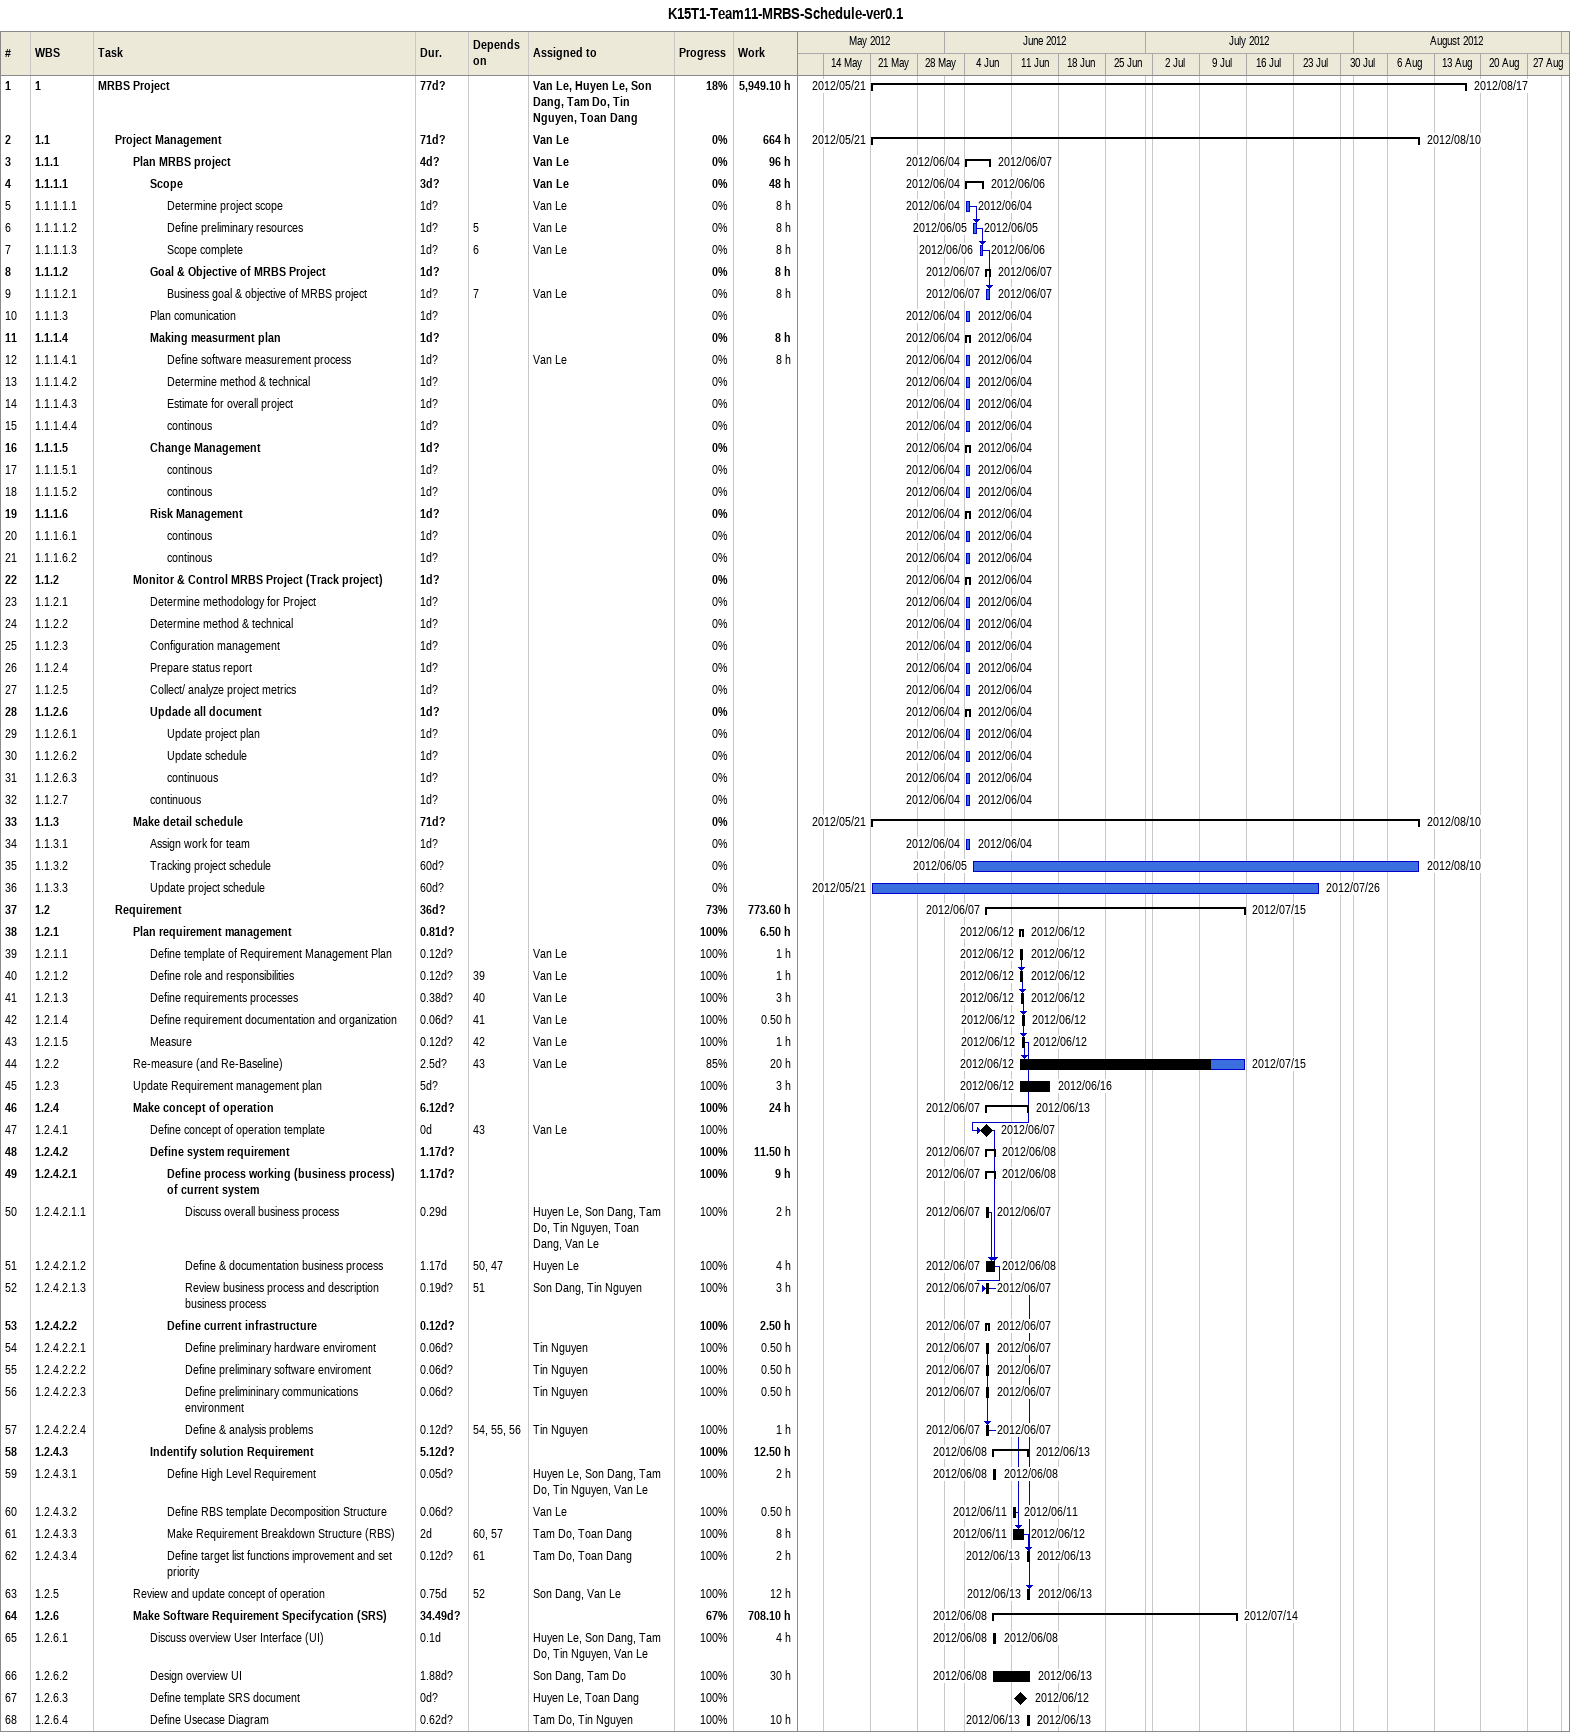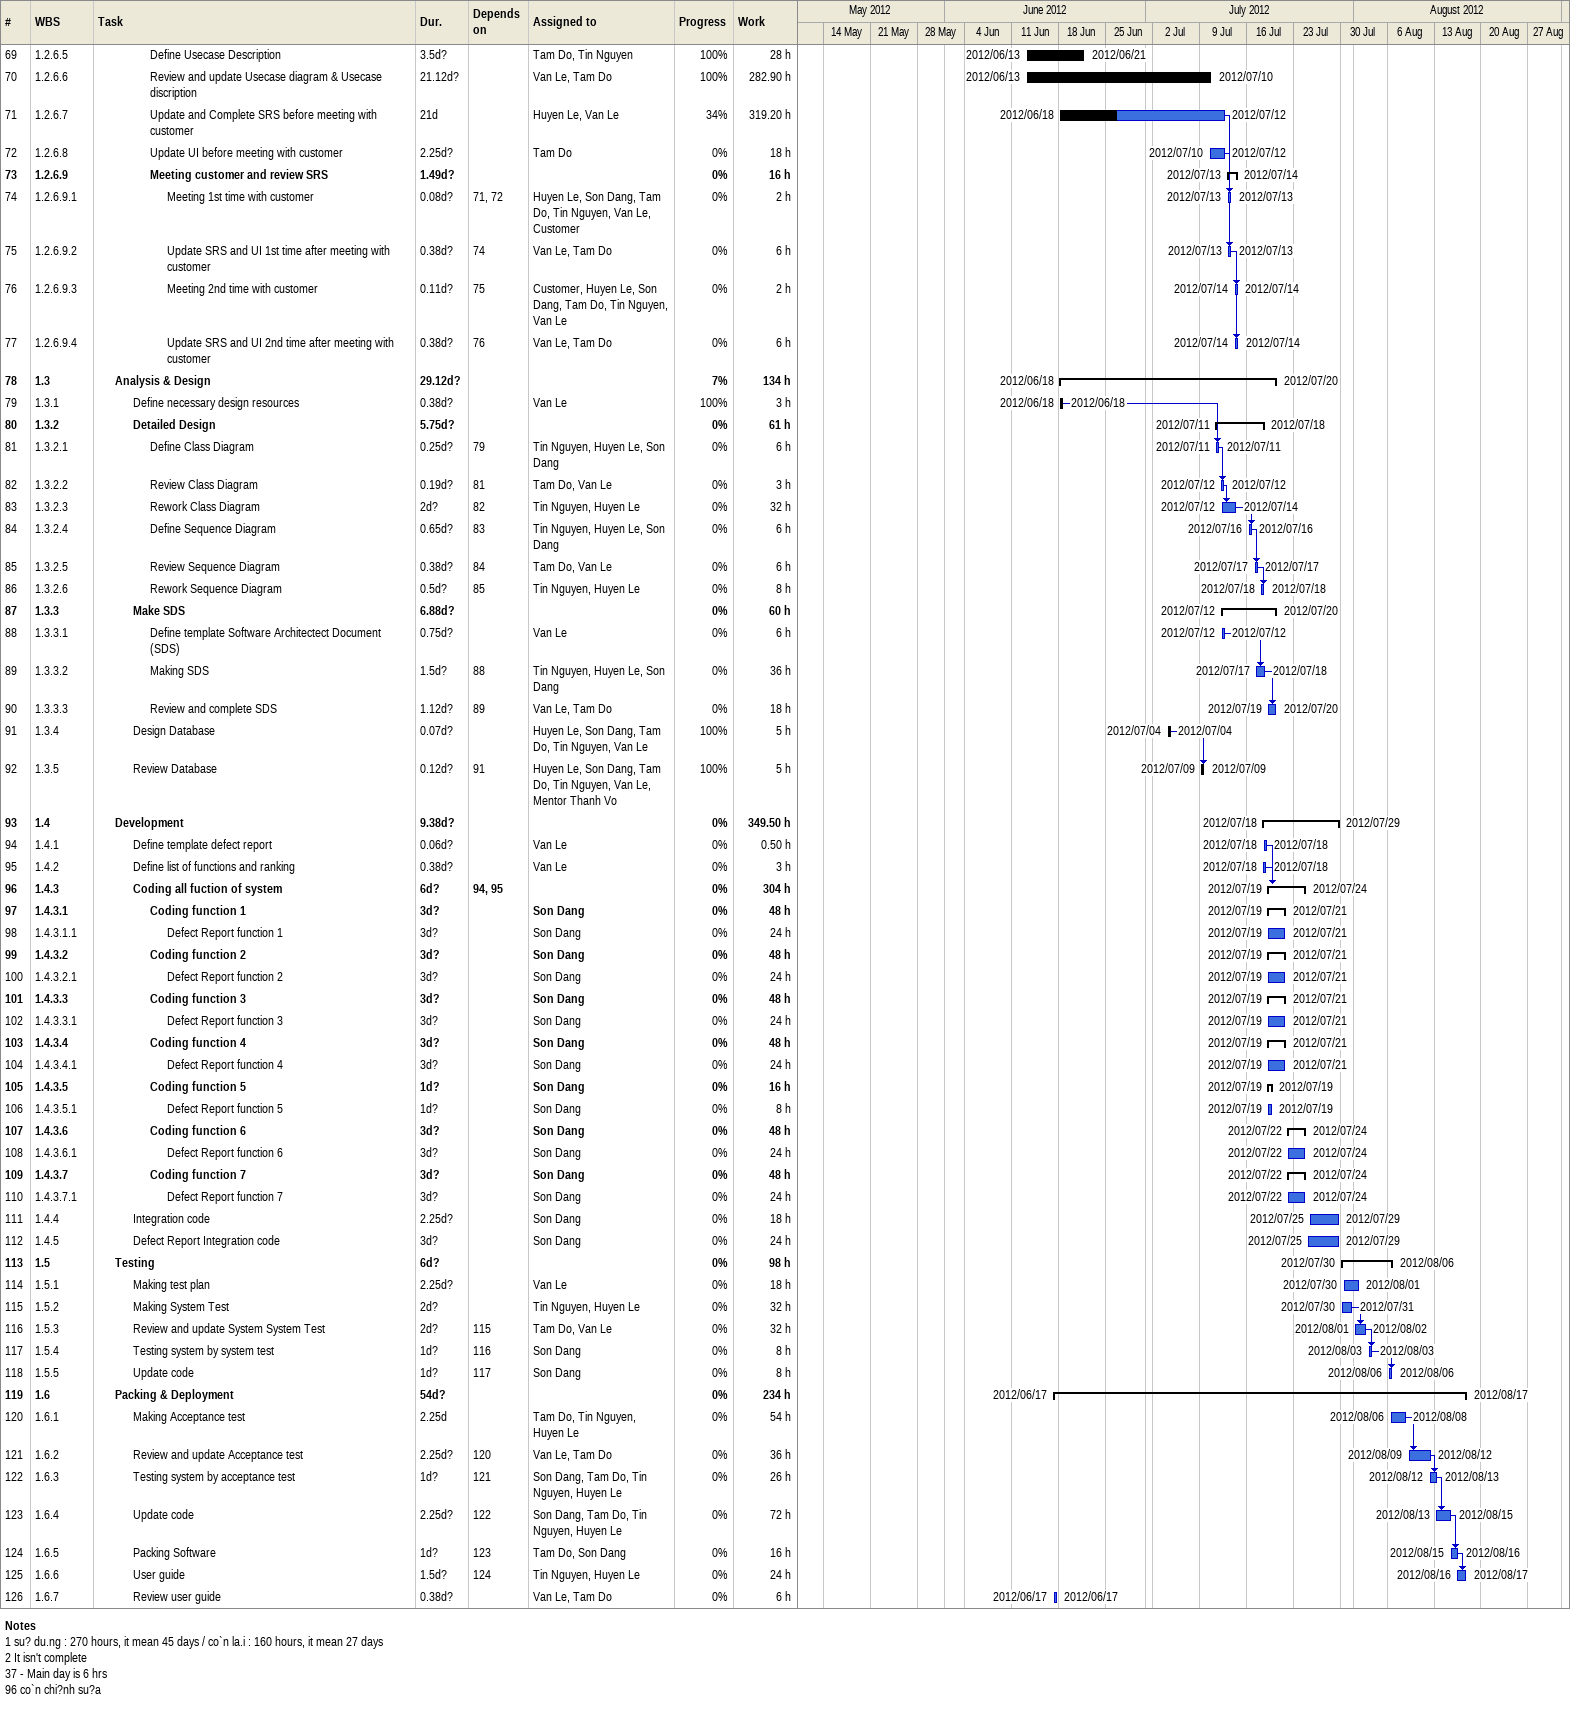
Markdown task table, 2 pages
K15T1-Team11-MRBS-Schedule-ver0.1

| ID | WBS | Task | Duration | Start | Finish | Predecessors | Resources | % complete | Work (h) |
|---|---|---|---|---|---|---|---|---|---|
| 1 | 1 | **MRBS Project** | 77d? | 2012-05-21 | 2012-08-17 |  | Van Le, Huyen Le, Son Dang, Tam Do, Tin Nguyen, Toan Dang | 18 | 5949.10 |
| 2 | 1.1 | **Project Management** | 71d? | 2012-05-21 | 2012-08-10 |  | Van Le | 0 | 664 |
| 3 | 1.1.1 | **Plan MRBS project** | 4d? | 2012-06-04 | 2012-06-07 |  | Van Le | 0 | 96 |
| 4 | 1.1.1.1 | **Scope** | 3d? | 2012-06-04 | 2012-06-06 |  | Van Le | 0 | 48 |
| 5 | 1.1.1.1.1 | Determine project scope | 1d? | 2012-06-04 | 2012-06-04 |  | Van Le | 0 | 8 |
| 6 | 1.1.1.1.2 | Define preliminary resources | 1d? | 2012-06-05 | 2012-06-05 | 5 | Van Le | 0 | 8 |
| 7 | 1.1.1.1.3 | Scope complete | 1d? | 2012-06-06 | 2012-06-06 | 6 | Van Le | 0 | 8 |
| 8 | 1.1.1.2 | **Goal & Objective of MRBS Project** | 1d? | 2012-06-07 | 2012-06-07 |  |  | 0 | 8 |
| 9 | 1.1.1.2.1 | Business goal & objective of MRBS project | 1d? | 2012-06-07 | 2012-06-07 | 7 | Van Le | 0 | 8 |
| 10 | 1.1.1.3 | Plan comunication | 1d? | 2012-06-04 | 2012-06-04 |  |  | 0 |  |
| 11 | 1.1.1.4 | **Making measurment plan** | 1d? | 2012-06-04 | 2012-06-04 |  |  | 0 | 8 |
| 12 | 1.1.1.4.1 | Define software measurement process | 1d? | 2012-06-04 | 2012-06-04 |  | Van Le | 0 | 8 |
| 13 | 1.1.1.4.2 | Determine method & technical | 1d? | 2012-06-04 | 2012-06-04 |  |  | 0 |  |
| 14 | 1.1.1.4.3 | Estimate for overall project | 1d? | 2012-06-04 | 2012-06-04 |  |  | 0 |  |
| 15 | 1.1.1.4.4 | continous | 1d? | 2012-06-04 | 2012-06-04 |  |  | 0 |  |
| 16 | 1.1.1.5 | **Change Management** | 1d? | 2012-06-04 | 2012-06-04 |  |  | 0 |  |
| 17 | 1.1.1.5.1 | continous | 1d? | 2012-06-04 | 2012-06-04 |  |  | 0 |  |
| 18 | 1.1.1.5.2 | continous | 1d? | 2012-06-04 | 2012-06-04 |  |  | 0 |  |
| 19 | 1.1.1.6 | **Risk Management** | 1d? | 2012-06-04 | 2012-06-04 |  |  | 0 |  |
| 20 | 1.1.1.6.1 | continous | 1d? | 2012-06-04 | 2012-06-04 |  |  | 0 |  |
| 21 | 1.1.1.6.2 | continous | 1d? | 2012-06-04 | 2012-06-04 |  |  | 0 |  |
| 22 | 1.1.2 | **Monitor & Control MRBS Project (Track project)** | 1d? | 2012-06-04 | 2012-06-04 |  |  | 0 |  |
| 23 | 1.1.2.1 | Determine methodology for Project | 1d? | 2012-06-04 | 2012-06-04 |  |  | 0 |  |
| 24 | 1.1.2.2 | Determine method & technical | 1d? | 2012-06-04 | 2012-06-04 |  |  | 0 |  |
| 25 | 1.1.2.3 | Configuration management | 1d? | 2012-06-04 | 2012-06-04 |  |  | 0 |  |
| 26 | 1.1.2.4 | Prepare status report | 1d? | 2012-06-04 | 2012-06-04 |  |  | 0 |  |
| 27 | 1.1.2.5 | Collect/ analyze project metrics | 1d? | 2012-06-04 | 2012-06-04 |  |  | 0 |  |
| 28 | 1.1.2.6 | **Updade all document** | 1d? | 2012-06-04 | 2012-06-04 |  |  | 0 |  |
| 29 | 1.1.2.6.1 | Update project plan | 1d? | 2012-06-04 | 2012-06-04 |  |  | 0 |  |
| 30 | 1.1.2.6.2 | Update schedule | 1d? | 2012-06-04 | 2012-06-04 |  |  | 0 |  |
| 31 | 1.1.2.6.3 | continuous | 1d? | 2012-06-04 | 2012-06-04 |  |  | 0 |  |
| 32 | 1.1.2.7 | continuous | 1d? | 2012-06-04 | 2012-06-04 |  |  | 0 |  |
| 33 | 1.1.3 | **Make detail schedule** | 71d? | 2012-05-21 | 2012-08-10 |  |  | 0 |  |
| 34 | 1.1.3.1 | Assign work for team | 1d? | 2012-06-04 | 2012-06-04 |  |  | 0 |  |
| 35 | 1.1.3.2 | Tracking project schedule | 60d? | 2012-06-05 | 2012-08-10 |  |  | 0 |  |
| 36 | 1.1.3.3 | Update project schedule | 60d? | 2012-05-21 | 2012-07-26 |  |  | 0 |  |
| 37 | 1.2 | **Requirement** | 36d? | 2012-06-07 | 2012-07-15 |  |  | 73 | 773.60 |
| 38 | 1.2.1 | **Plan requirement management** | 0.81d? | 2012-06-12 | 2012-06-12 |  |  | 100 | 6.50 |
| 39 | 1.2.1.1 | Define template of Requirement Management Plan | 0.12d? | 2012-06-12 | 2012-06-12 |  | Van Le | 100 | 1 |
| 40 | 1.2.1.2 | Define role and responsibilities | 0.12d? | 2012-06-12 | 2012-06-12 | 39 | Van Le | 100 | 1 |
| 41 | 1.2.1.3 | Define requirements processes | 0.38d? | 2012-06-12 | 2012-06-12 | 40 | Van Le | 100 | 3 |
| 42 | 1.2.1.4 | Define requirement documentation and organization | 0.06d? | 2012-06-12 | 2012-06-12 | 41 | Van Le | 100 | 0.50 |
| 43 | 1.2.1.5 | Measure | 0.12d? | 2012-06-12 | 2012-06-12 | 42 | Van Le | 100 | 1 |
| 44 | 1.2.2 | Re-measure (and Re-Baseline) | 2.5d? | 2012-06-12 | 2012-07-15 | 43 | Van Le | 85 | 20 |
| 45 | 1.2.3 | Update Requirement management plan | 5d? | 2012-06-12 | 2012-06-16 |  |  | 100 | 3 |
| 46 | 1.2.4 | **Make concept of operation** | 6.12d? | 2012-06-07 | 2012-06-13 |  |  | 100 | 24 |
| 47 | 1.2.4.1 | Define concept of operation template | 0d | 2012-06-07 | 2012-06-07 | 43 | Van Le | 100 |  |
| 48 | 1.2.4.2 | **Define system requirement** | 1.17d? | 2012-06-07 | 2012-06-08 |  |  | 100 | 11.50 |
| 49 | 1.2.4.2.1 | **Define process working (business process) of current system** | 1.17d? | 2012-06-07 | 2012-06-08 |  |  | 100 | 9 |
| 50 | 1.2.4.2.1.1 | Discuss overall business process | 0.29d | 2012-06-07 | 2012-06-07 |  | Huyen Le, Son Dang, Tam Do, Tin Nguyen, Toan Dang, Van Le | 100 | 2 |
| 51 | 1.2.4.2.1.2 | Define & documentation business process | 1.17d | 2012-06-07 | 2012-06-08 | 50, 47 | Huyen Le | 100 | 4 |
| 52 | 1.2.4.2.1.3 | Review business process and description business process | 0.19d? | 2012-06-07 | 2012-06-07 | 51 | Son Dang, Tin Nguyen | 100 | 3 |
| 53 | 1.2.4.2.2 | **Define current infrastructure** | 0.12d? | 2012-06-07 | 2012-06-07 |  |  | 100 | 2.50 |
| 54 | 1.2.4.2.2.1 | Define preliminary hardware enviroment | 0.06d? | 2012-06-07 | 2012-06-07 |  | Tin Nguyen | 100 | 0.50 |
| 55 | 1.2.4.2.2.2 | Define preliminary software enviroment | 0.06d? | 2012-06-07 | 2012-06-07 |  | Tin Nguyen | 100 | 0.50 |
| 56 | 1.2.4.2.2.3 | Define prelimininary communications environment | 0.06d? | 2012-06-07 | 2012-06-07 |  | Tin Nguyen | 100 | 0.50 |
| 57 | 1.2.4.2.2.4 | Define & analysis problems | 0.12d? | 2012-06-07 | 2012-06-07 | 54, 55, 56 | Tin Nguyen | 100 | 1 |
| 58 | 1.2.4.3 | **Indentify solution Requirement** | 5.12d? | 2012-06-08 | 2012-06-13 |  |  | 100 | 12.50 |
| 59 | 1.2.4.3.1 | Define High Level Requirement | 0.05d? | 2012-06-08 | 2012-06-08 |  | Huyen Le, Son Dang, Tam Do, Tin Nguyen, Van Le | 100 | 2 |
| 60 | 1.2.4.3.2 | Define RBS template Decomposition Structure | 0.06d? | 2012-06-11 | 2012-06-11 |  | Van Le | 100 | 0.50 |
| 61 | 1.2.4.3.3 | Make Requirement Breakdown Structure (RBS) | 2d | 2012-06-11 | 2012-06-12 | 60, 57 | Tam Do, Toan Dang | 100 | 8 |
| 62 | 1.2.4.3.4 | Define target list functions improvement and set priority | 0.12d? | 2012-06-13 | 2012-06-13 | 61 | Tam Do, Toan Dang | 100 | 2 |
| 63 | 1.2.5 | Review and update concept of operation | 0.75d | 2012-06-13 | 2012-06-13 | 52 | Son Dang, Van Le | 100 | 12 |
| 64 | 1.2.6 | **Make Software Requirement Specifycation (SRS)** | 34.49d? | 2012-06-08 | 2012-07-14 |  |  | 67 | 708.10 |
| 65 | 1.2.6.1 | Discuss overview User Interface (UI) | 0.1d | 2012-06-08 | 2012-06-08 |  | Huyen Le, Son Dang, Tam Do, Tin Nguyen, Van Le | 100 | 4 |
| 66 | 1.2.6.2 | Design overview UI | 1.88d? | 2012-06-08 | 2012-06-13 |  | Son Dang, Tam Do | 100 | 30 |
| 67 | 1.2.6.3 | Define template SRS document | 0d? | 2012-06-12 | 2012-06-12 |  | Huyen Le, Toan Dang | 100 |  |
| 68 | 1.2.6.4 | Define Usecase Diagram | 0.62d? | 2012-06-13 | 2012-06-13 |  | Tam Do, Tin Nguyen | 100 | 10 |
| 69 | 1.2.6.5 | Define Usecase Description | 3.5d? | 2012-06-13 | 2012-06-21 |  | Tam Do, Tin Nguyen | 100 | 28 |
| 70 | 1.2.6.6 | Review and update Usecase diagram & Usecase discription | 21.12d? | 2012-06-13 | 2012-07-10 |  | Van Le, Tam Do | 100 | 282.90 |
| 71 | 1.2.6.7 | Update and Complete SRS before meeting with customer | 21d | 2012-06-18 | 2012-07-12 |  | Huyen Le, Van Le | 34 | 319.20 |
| 72 | 1.2.6.8 | Update UI before meeting with customer | 2.25d? | 2012-07-10 | 2012-07-12 |  | Tam Do | 0 | 18 |
| 73 | 1.2.6.9 | **Meeting customer and review SRS** | 1.49d? | 2012-07-13 | 2012-07-14 |  |  | 0 | 16 |
| 74 | 1.2.6.9.1 | Meeting 1st time with customer | 0.08d? | 2012-07-13 | 2012-07-13 | 71, 72 | Huyen Le, Son Dang, Tam Do, Tin Nguyen, Van Le, Customer | 0 | 2 |
| 75 | 1.2.6.9.2 | Update SRS and UI 1st time after meeting with customer | 0.38d? | 2012-07-13 | 2012-07-13 | 74 | Van Le, Tam Do | 0 | 6 |
| 76 | 1.2.6.9.3 | Meeting 2nd time with customer | 0.11d? | 2012-07-14 | 2012-07-14 | 75 | Customer, Huyen Le, Son Dang, Tam Do, Tin Nguyen, Van Le | 0 | 2 |
| 77 | 1.2.6.9.4 | Update SRS and UI 2nd time after meeting with customer | 0.38d? | 2012-07-14 | 2012-07-14 | 76 | Van Le, Tam Do | 0 | 6 |
| 78 | 1.3 | **Analysis & Design** | 29.12d? | 2012-06-18 | 2012-07-20 |  |  | 7 | 134 |
| 79 | 1.3.1 | Define necessary design resources | 0.38d? | 2012-06-18 | 2012-06-18 |  | Van Le | 100 | 3 |
| 80 | 1.3.2 | **Detailed Design** | 5.75d? | 2012-07-11 | 2012-07-18 |  |  | 0 | 61 |
| 81 | 1.3.2.1 | Define Class Diagram | 0.25d? | 2012-07-11 | 2012-07-11 | 79 | Tin Nguyen, Huyen Le, Son Dang | 0 | 6 |
| 82 | 1.3.2.2 | Review Class Diagram | 0.19d? | 2012-07-12 | 2012-07-12 | 81 | Tam Do, Van Le | 0 | 3 |
| 83 | 1.3.2.3 | Rework Class Diagram | 2d? | 2012-07-12 | 2012-07-14 | 82 | Tin Nguyen, Huyen Le | 0 | 32 |
| 84 | 1.3.2.4 | Define Sequence Diagram | 0.65d? | 2012-07-16 | 2012-07-16 | 83 | Tin Nguyen, Huyen Le, Son Dang | 0 | 6 |
| 85 | 1.3.2.5 | Review Sequence Diagram | 0.38d? | 2012-07-17 | 2012-07-17 | 84 | Tam Do, Van Le | 0 | 6 |
| 86 | 1.3.2.6 | Rework Sequence Diagram | 0.5d? | 2012-07-18 | 2012-07-18 | 85 | Tin Nguyen, Huyen Le | 0 | 8 |
| 87 | 1.3.3 | **Make SDS** | 6.88d? | 2012-07-12 | 2012-07-20 |  |  | 0 | 60 |
| 88 | 1.3.3.1 | Define template Software Architectect Document (SDS) | 0.75d? | 2012-07-12 | 2012-07-12 |  | Van Le | 0 | 6 |
| 89 | 1.3.3.2 | Making SDS | 1.5d? | 2012-07-17 | 2012-07-18 | 88 | Tin Nguyen, Huyen Le, Son Dang | 0 | 36 |
| 90 | 1.3.3.3 | Review and complete SDS | 1.12d? | 2012-07-19 | 2012-07-20 | 89 | Van Le, Tam Do | 0 | 18 |
| 91 | 1.3.4 | Design Database | 0.07d? | 2012-07-04 | 2012-07-04 |  | Huyen Le, Son Dang, Tam Do, Tin Nguyen, Van Le | 100 | 5 |
| 92 | 1.3.5 | Review Database | 0.12d? | 2012-07-09 | 2012-07-09 | 91 | Huyen Le, Son Dang, Tam Do, Tin Nguyen, Van Le, Mentor Thanh Vo | 100 | 5 |
| 93 | 1.4 | **Development** | 9.38d? | 2012-07-18 | 2012-07-29 |  |  | 0 | 349.50 |
| 94 | 1.4.1 | Define template defect report | 0.06d? | 2012-07-18 | 2012-07-18 |  | Van Le | 0 | 0.50 |
| 95 | 1.4.2 | Define list of functions and ranking | 0.38d? | 2012-07-18 | 2012-07-18 |  | Van Le | 0 | 3 |
| 96 | 1.4.3 | **Coding all fuction of system** | 6d? | 2012-07-19 | 2012-07-24 | 94, 95 |  | 0 | 304 |
| 97 | 1.4.3.1 | **Coding function 1** | 3d? | 2012-07-19 | 2012-07-21 |  | Son Dang | 0 | 48 |
| 98 | 1.4.3.1.1 | Defect Report function 1 | 3d? | 2012-07-19 | 2012-07-21 |  | Son Dang | 0 | 24 |
| 99 | 1.4.3.2 | **Coding function 2** | 3d? | 2012-07-19 | 2012-07-21 |  | Son Dang | 0 | 48 |
| 100 | 1.4.3.2.1 | Defect Report function 2 | 3d? | 2012-07-19 | 2012-07-21 |  | Son Dang | 0 | 24 |
| 101 | 1.4.3.3 | **Coding function 3** | 3d? | 2012-07-19 | 2012-07-21 |  | Son Dang | 0 | 48 |
| 102 | 1.4.3.3.1 | Defect Report function 3 | 3d? | 2012-07-19 | 2012-07-21 |  | Son Dang | 0 | 24 |
| 103 | 1.4.3.4 | **Coding function 4** | 3d? | 2012-07-19 | 2012-07-21 |  | Son Dang | 0 | 48 |
| 104 | 1.4.3.4.1 | Defect Report function 4 | 3d? | 2012-07-19 | 2012-07-21 |  | Son Dang | 0 | 24 |
| 105 | 1.4.3.5 | **Coding function 5** | 1d? | 2012-07-19 | 2012-07-19 |  | Son Dang | 0 | 16 |
| 106 | 1.4.3.5.1 | Defect Report function 5 | 1d? | 2012-07-19 | 2012-07-19 |  | Son Dang | 0 | 8 |
| 107 | 1.4.3.6 | **Coding function 6** | 3d? | 2012-07-22 | 2012-07-24 |  | Son Dang | 0 | 48 |
| 108 | 1.4.3.6.1 | Defect Report function 6 | 3d? | 2012-07-22 | 2012-07-24 |  | Son Dang | 0 | 24 |
| 109 | 1.4.3.7 | **Coding function 7** | 3d? | 2012-07-22 | 2012-07-24 |  | Son Dang | 0 | 48 |
| 110 | 1.4.3.7.1 | Defect Report function 7 | 3d? | 2012-07-22 | 2012-07-24 |  | Son Dang | 0 | 24 |
| 111 | 1.4.4 | Integration code | 2.25d? | 2012-07-25 | 2012-07-29 |  | Son Dang | 0 | 18 |
| 112 | 1.4.5 | Defect Report Integration code | 3d? | 2012-07-25 | 2012-07-29 |  | Son Dang | 0 | 24 |
| 113 | 1.5 | **Testing** | 6d? | 2012-07-30 | 2012-08-06 |  |  | 0 | 98 |
| 114 | 1.5.1 | Making test plan | 2.25d? | 2012-07-30 | 2012-08-01 |  | Van Le | 0 | 18 |
| 115 | 1.5.2 | Making System Test | 2d? | 2012-07-30 | 2012-07-31 |  | Tin Nguyen, Huyen Le | 0 | 32 |
| 116 | 1.5.3 | Review and update System System Test | 2d? | 2012-08-01 | 2012-08-02 | 115 | Tam Do, Van Le | 0 | 32 |
| 117 | 1.5.4 | Testing system by system test | 1d? | 2012-08-03 | 2012-08-03 | 116 | Son Dang | 0 | 8 |
| 118 | 1.5.5 | Update code | 1d? | 2012-08-06 | 2012-08-06 | 117 | Son Dang | 0 | 8 |
| 119 | 1.6 | **Packing & Deployment** | 54d? | 2012-06-17 | 2012-08-17 |  |  | 0 | 234 |
| 120 | 1.6.1 | Making Acceptance test | 2.25d | 2012-08-06 | 2012-08-08 |  | Tam Do, Tin Nguyen, Huyen Le | 0 | 54 |
| 121 | 1.6.2 | Review and update Acceptance test | 2.25d? | 2012-08-09 | 2012-08-12 | 120 | Van Le, Tam Do | 0 | 36 |
| 122 | 1.6.3 | Testing system by acceptance test | 1d? | 2012-08-12 | 2012-08-13 | 121 | Son Dang, Tam Do, Tin Nguyen, Huyen Le | 0 | 26 |
| 123 | 1.6.4 | Update code | 2.25d? | 2012-08-13 | 2012-08-15 | 122 | Son Dang, Tam Do, Tin Nguyen, Huyen Le | 0 | 72 |
| 124 | 1.6.5 | Packing Software | 1d? | 2012-08-15 | 2012-08-16 | 123 | Tam Do, Son Dang | 0 | 16 |
| 125 | 1.6.6 | User guide | 1.5d? | 2012-08-16 | 2012-08-17 | 124 | Tin Nguyen, Huyen Le | 0 | 24 |
| 126 | 1.6.7 | Review user guide | 0.38d? | 2012-06-17 | 2012-06-17 |  | Van Le, Tam Do | 0 | 6 |

Notes
- 1: su? du.ng : 270 hours, it mean 45 days / co`n la.i : 160 hours, it mean 27 days
- 2: It isn't complete
- 37: - Main day is 6 hrs
- 96: co`n chi?nh su?a
